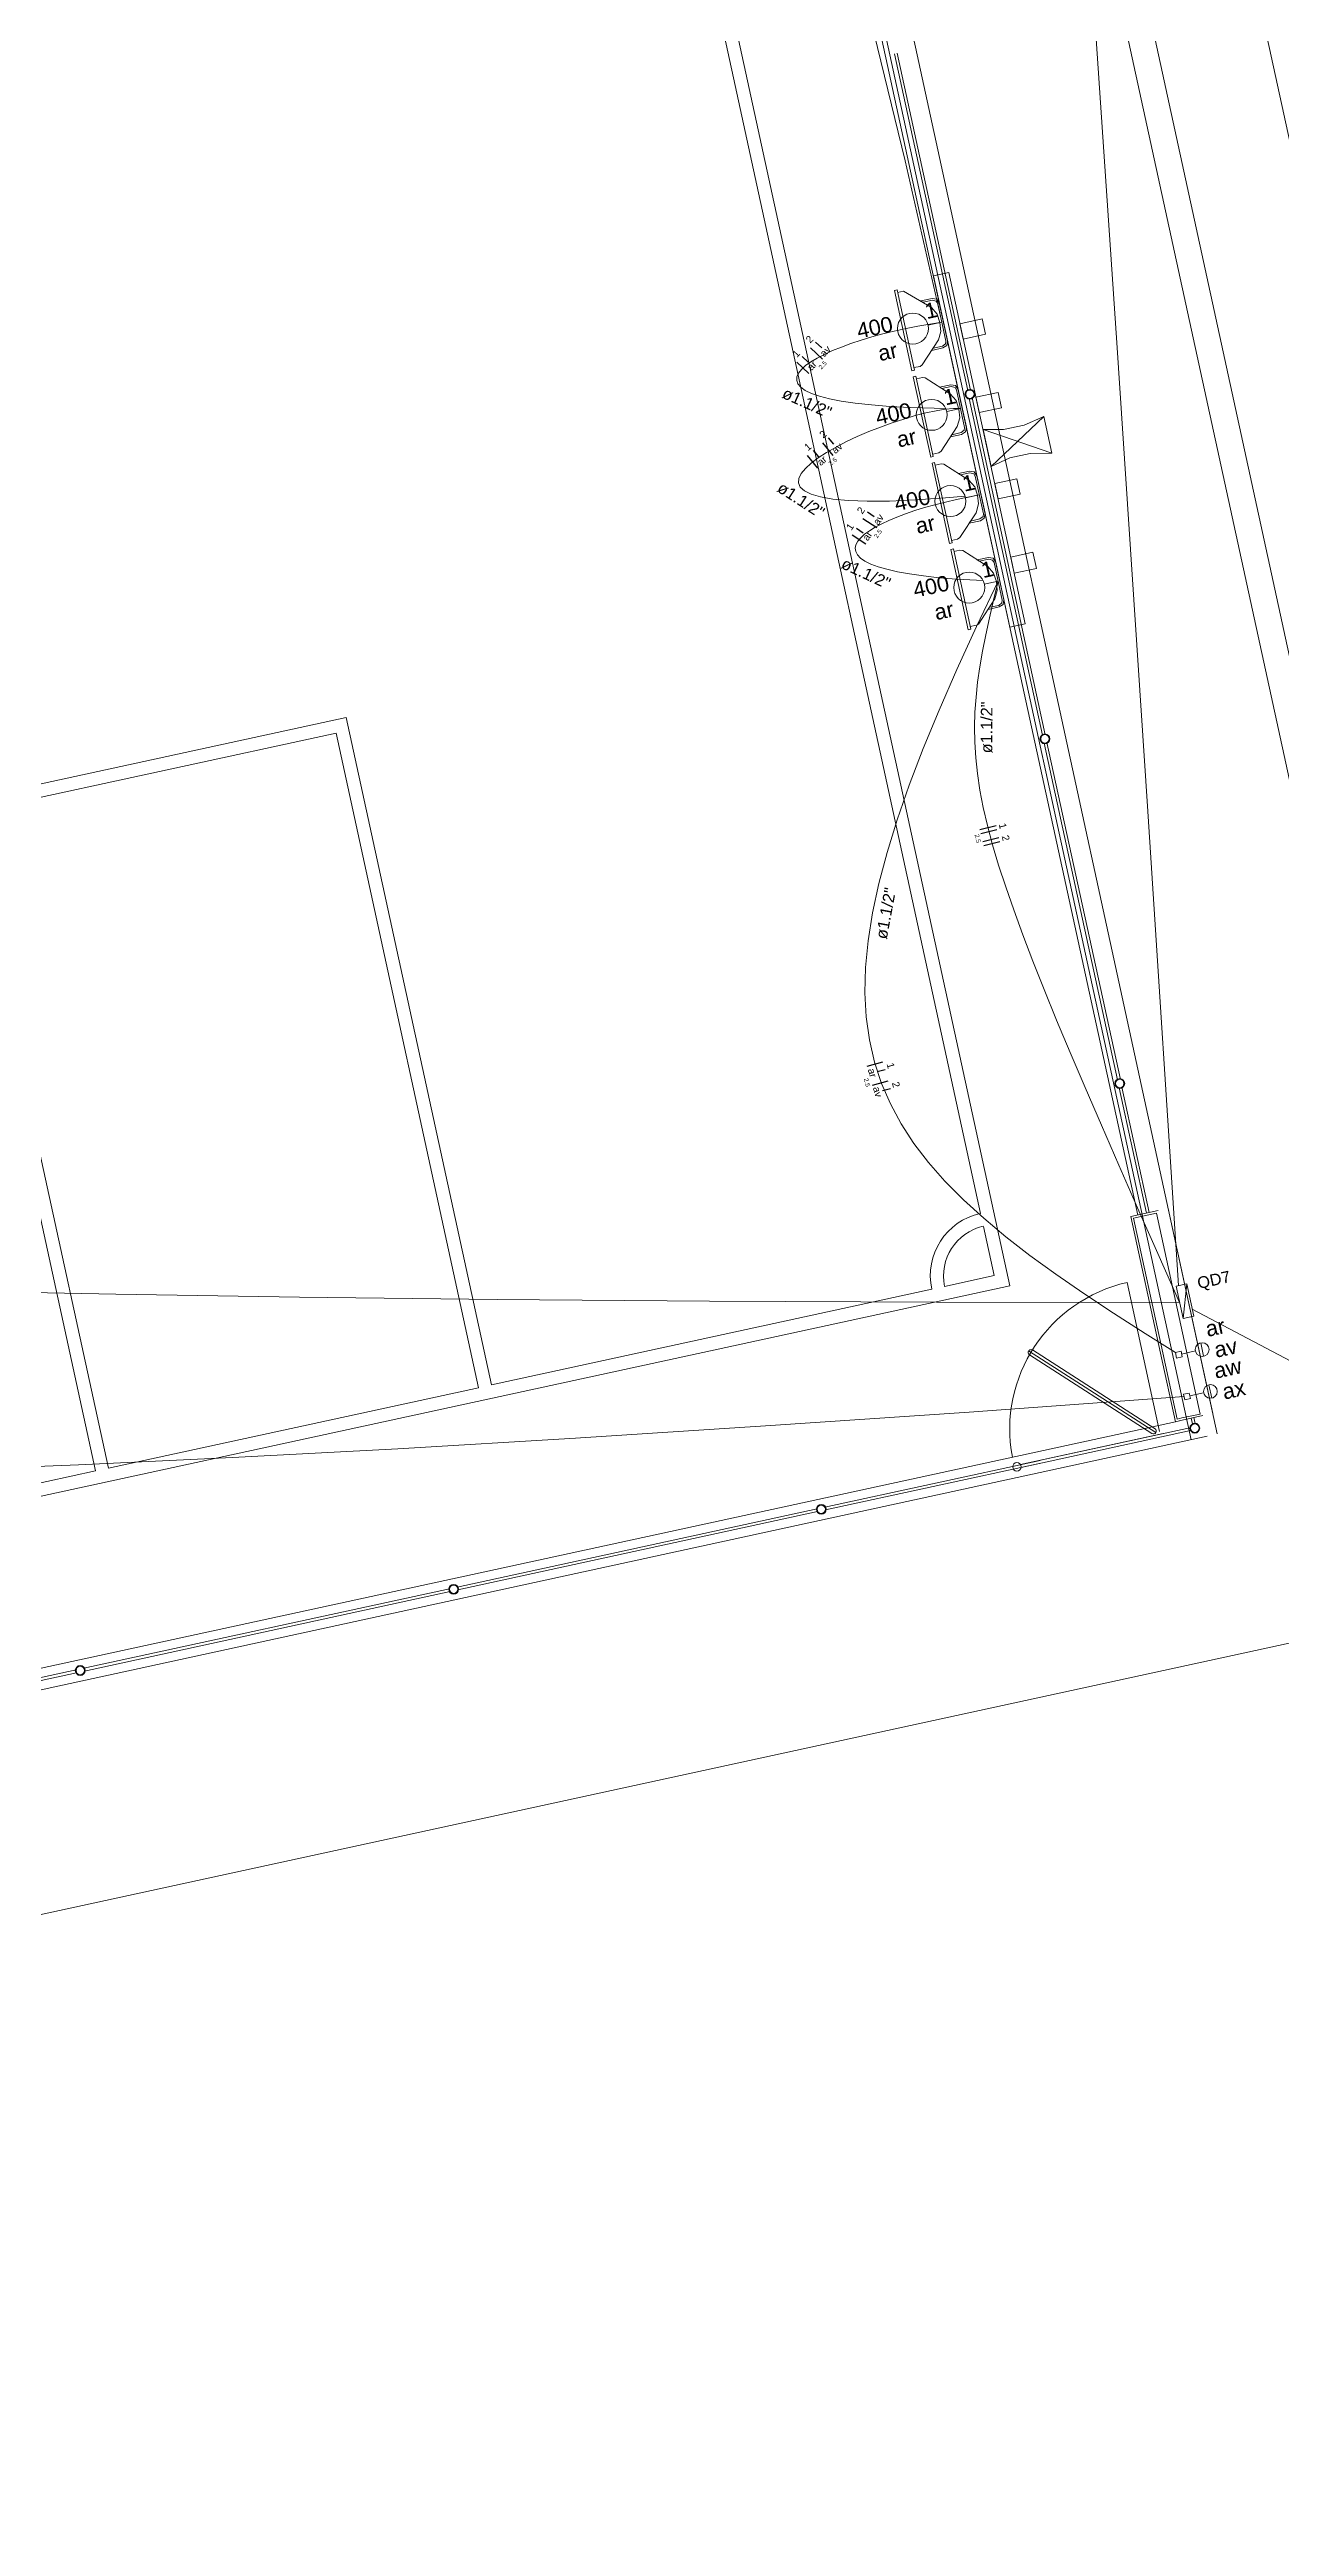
# Model space of a CAD drawing. Header units: millimetres. Extents: x -395 to 1008, y 9 to 692.
# Drawn here: x -99.58 to -88.37, y 46.81 to 69.37 of the extents above; entities that cross this region are included whole.
import ezdxf

# ---------------------------------------------------------------- set-up
doc = ezdxf.new("R2010")
doc.units = ezdxf.units.MM
doc.header["$LTSCALE"] = 0.1
doc.header["$MEASUREMENT"] = 0
for name, color, linetype, lineweight in [('.10 ultra fina', 240, 'Continuous', 5), ('.15', 150, 'Continuous', 15), ('.20', 130, 'Continuous', 5), ('.25', 70, 'Continuous', 5), ('.30', 50, 'Continuous', 5), ('.40 Interno parede', 27, 'Continuous', 5)]:
    doc.layers.add(name, color=color, linetype=linetype, lineweight=lineweight)
doc.styles.add('Arial', font='arial.ttf')

# ---------------------------------------------------------------- blocks, each defined once
blk = doc.blocks.new('eeetet')
at = {"layer": '.10 ultra fina', "color": 240, "lineweight": 5}
for p, q in [((606.539, 115.299), (595.396, 166.541)), ((593.72, 164.13), (604.013, 116.796)), ((593.958, 164.182), (604.25, 116.848)), ((593.742, 163.837), (603.526, 118.842)), ((592.8, 162.17), (602.361, 118.198)), ((600.308, 145.079), (611.592, 93.184)), ((609.617, 106.974), (601.498, 144.315)), ((597.476, 140.1), (602.095, 118.857)), ((601.311, 129.419), (601.978, 126.351)), ((601.335, 129.424), (602.003, 126.356)), ((601.993, 126.28), (602.66, 123.212)), ((602.018, 126.285), (602.685, 123.217)), ((596.228, 123.232), (588.823, 121.622)), ((596.32, 123.375), (590.585, 122.128)), ((597.525, 117.269), (596.228, 123.232)), ((597.642, 117.295), (596.32, 123.375)), ((602.675, 123.141), (603.343, 120.073)), ((602.7, 123.147), (603.368, 120.078)), ((593.443, 119.809), (594.155, 116.537)), ((603.358, 120.002), (603.606, 118.86)), ((603.383, 120.008), (603.631, 118.865)), ((594.038, 116.511), (593.352, 119.666)), ((604.209, 117.034), (603.803, 118.903)), ((602.121, 118.739), (602.218, 118.29)), ((603.712, 118.883), (603.463, 118.829)), ((603.463, 118.829), (603.734, 117.583)), ((603.697, 118.859), (603.487, 118.813)), ((603.487, 118.813), (603.754, 117.588)), ((604.095, 117.03), (603.697, 118.859)), ((602.218, 118.29), (601.768, 118.192)), ((603.726, 116.87), (603.431, 118.228)), ((602.361, 118.198), (577.929, 112.886)), ((601.651, 118.167), (597.642, 117.295)), ((603.691, 116.861), (602.533, 117.605)), ((603.656, 116.853), (602.541, 117.57)), ((603.684, 116.896), (602.568, 117.613)), ((603.734, 117.583), (603.87, 116.96)), ((603.754, 117.588), (603.885, 116.984)), ((594.155, 116.537), (597.525, 117.269)), ((603.87, 116.96), (577.009, 111.12)), ((604.001, 116.904), (602.459, 116.569)), ((602.464, 116.544), (604.006, 116.879)), ((604.006, 116.879), (602.464, 116.544)), ((603.87, 116.96), (603.932, 116.974)), ((603.885, 116.984), (603.928, 116.994)), ((603.932, 116.974), (603.905, 116.968)), ((603.928, 116.994), (604.095, 117.03)), ((603.932, 116.974), (604.119, 117.015)), ((604.013, 116.992), (604.024, 116.94)), ((604.038, 116.997), (604.049, 116.945)), ((604.159, 116.828), (576.862, 110.892)), ((602.459, 116.569), (603.759, 116.851)), ((586.202, 114.807), (594.038, 116.511)), ((602.637, 116.608), (600.678, 116.181)), ((602.643, 116.583), (600.683, 116.156)), ((600.607, 116.166), (597.33, 115.454)), ((600.612, 116.141), (597.336, 115.429)), ((606.773, 115.349), (573.086, 108.025)), ((573.232, 108.056), (606.539, 115.299)), ((597.26, 115.438), (593.93, 114.714)), ((597.265, 115.413), (593.936, 114.689)), ((593.86, 114.699), (590.517, 113.972)), ((593.865, 114.674), (590.523, 113.947))]:
    blk.add_line(p, q, dxfattribs=at)
for points in [[(601.494, 126.536), (601.335, 127.268), (601.312, 127.263), (601.471, 126.531), (601.494, 126.536)], [(601.489, 126.56), (601.544, 126.571), (601.565, 126.584), (601.712, 126.812), (601.735, 126.89), (601.726, 126.97), (601.701, 127.046), (601.648, 127.108), (601.395, 127.256), (601.34, 127.245)], [(602.502, 124.227), (602.362, 124.197), (601.666, 127.397), (601.806, 127.427), (602.502, 124.227)], [(601.654, 127.19), (601.552, 127.168), (601.572, 127.156), (601.657, 127.175), (601.692, 127.166), (601.705, 127.144), (601.779, 126.802), (601.776, 126.777), (601.748, 126.755), (601.663, 126.736), (601.651, 126.717), (601.752, 126.739), (601.787, 126.763), (601.795, 126.805), (601.72, 127.148), (601.696, 127.183), (601.654, 127.19)], [(602.141, 126.864), (601.938, 126.82), (601.908, 126.96), (602.11, 127.004), (602.141, 126.864)], [(601.665, 125.75), (601.506, 126.481), (601.483, 126.476), (601.642, 125.745), (601.665, 125.75)], [(601.66, 125.773), (601.715, 125.785), (601.736, 125.798), (601.883, 126.025), (601.906, 126.104), (601.897, 126.183), (601.872, 126.26), (601.819, 126.321), (601.591, 126.468), (601.566, 126.47), (601.511, 126.458)], [(601.825, 126.404), (601.723, 126.382), (601.742, 126.37), (601.828, 126.389), (601.863, 126.38), (601.876, 126.358), (601.95, 126.016), (601.947, 125.99), (601.919, 125.968), (601.834, 125.949), (601.822, 125.93), (601.923, 125.952), (601.959, 125.976), (601.966, 126.019), (601.891, 126.361), (601.867, 126.397), (601.825, 126.404)], [(602.286, 126.195), (602.084, 126.151), (602.053, 126.291), (602.256, 126.335), (602.286, 126.195)], [(602.67, 126.115), (602.492, 126.036), (602.305, 125.995), (602.118, 125.995), (602.743, 125.78)], [(602.67, 126.115), (602.191, 125.66), (602.361, 125.738), (602.548, 125.779), (602.743, 125.78), (602.67, 126.115)], [(602.118, 125.995), (602.191, 125.66)], [(601.836, 124.963), (601.677, 125.695), (601.654, 125.69), (601.813, 124.958), (601.836, 124.963)], [(601.831, 124.987), (601.886, 124.999), (601.907, 125.012), (602.054, 125.239), (602.077, 125.318), (602.068, 125.397), (602.043, 125.473), (601.99, 125.535), (601.762, 125.681), (601.737, 125.684), (601.682, 125.672)], [(601.996, 125.618), (601.894, 125.596), (601.913, 125.583), (601.999, 125.602), (602.034, 125.593), (602.046, 125.572), (602.121, 125.229), (602.118, 125.204), (602.09, 125.182), (602.005, 125.163), (601.993, 125.144), (602.094, 125.166), (602.129, 125.19), (602.137, 125.233), (602.062, 125.575), (602.038, 125.611), (601.996, 125.618)], [(602.457, 125.408), (602.255, 125.364), (602.224, 125.504), (602.427, 125.548), (602.457, 125.408)], [(602.007, 124.177), (601.848, 124.909), (601.825, 124.904), (601.984, 124.172), (602.007, 124.177)], [(602.002, 124.201), (602.057, 124.213), (602.078, 124.225), (602.225, 124.453), (602.248, 124.531), (602.239, 124.611), (602.214, 124.687), (602.161, 124.748), (601.933, 124.895), (601.908, 124.897), (601.853, 124.886)], [(602.167, 124.832), (602.065, 124.81), (602.084, 124.797), (602.17, 124.816), (602.205, 124.807), (602.218, 124.785), (602.292, 124.443), (602.289, 124.418), (602.261, 124.395), (602.176, 124.377), (602.164, 124.358), (602.265, 124.38), (602.3, 124.404), (602.308, 124.446), (602.233, 124.789), (602.209, 124.824), (602.167, 124.832)], [(602.604, 124.731), (602.402, 124.687), (602.37, 124.835), (602.572, 124.879), (602.604, 124.731)]]:
    blk.add_lwpolyline(points, dxfattribs=at)
for centre, radius in [((601.998, 126.318), 0.0446), ((601.998, 126.318), 0.0382), ((602.681, 123.179), 0.0446), ((602.681, 123.179), 0.0382), ((603.363, 120.04), 0.0446), ((603.363, 120.04), 0.0382), ((604.046, 116.901), 0.0446), ((604.046, 116.901), 0.0446), ((604.046, 116.901), 0.0446), ((604.046, 116.901), 0.0382), ((604.046, 116.901), 0.0382), ((604.046, 116.901), 0.0382), ((604.046, 116.901), 0.0382), ((602.426, 116.549), 0.0382), ((602.426, 116.549), 0.0382), ((600.645, 116.162), 0.0446), ((600.645, 116.162), 0.0382), ((597.298, 115.434), 0.0446), ((597.298, 115.434), 0.0382), ((593.898, 114.694), 0.0446), ((593.898, 114.694), 0.0382)]:
    blk.add_circle(centre, radius, dxfattribs=at)
for centre, radius, start, end in [((602.218, 118.29), 0.58, 102.2675, 192.2675), ((602.218, 118.29), 0.46, 102.2675, 192.2675), ((603.731, 116.891), 1.37, 102.6341, 190.6812), ((602.554, 117.591), 0.0255, 57.2675, 237.2675), ((603.67, 116.874), 0.0255, 237.2675, 57.2675)]:
    blk.add_arc(centre, radius, start, end, dxfattribs=at)

msp = doc.modelspace()

# ---------------------------------------------------------------- linework, layer by layer
at = {"layer": '.15', "color": 150, "lineweight": 15}
for p, q in [((-91.584, 66.859), (-91.458, 66.886)), ((-91.413, 66.073), (-91.287, 66.1)), ((-91.242, 65.287), (-91.116, 65.314)), ((-91.071, 64.5), (-90.945, 64.527)), ((-89.228, 58.128), (-89.325, 58.107)), ((-89.325, 58.107), (-89.261, 57.813)), ((-89.228, 58.128), (-89.261, 57.813)), ((-89.228, 58.128), (-89.164, 57.834)), ((-89.164, 57.834), (-89.261, 57.813)), ((-89.1, 57.591), (-89.074, 57.469)), ((-89.331, 57.504), (-89.279, 57.515)), ((-89.32, 57.452), (-89.331, 57.504)), ((-89.268, 57.463), (-89.32, 57.452)), ((-89.279, 57.515), (-89.268, 57.463)), ((-89.148, 57.517), (-89.274, 57.489)), ((-89.257, 57.123), (-89.205, 57.134)), ((-89.245, 57.071), (-89.257, 57.123)), ((-89.193, 57.083), (-89.245, 57.071)), ((-89.205, 57.134), (-89.193, 57.083)), ((-89.074, 57.136), (-89.199, 57.109)), ((-89.026, 57.21), (-88.999, 57.088))]:
    msp.add_line(p, q, dxfattribs=at)
for centre, radius in [((-91.721, 66.829), 0.141), ((-91.55, 66.043), 0.141), ((-91.379, 65.257), 0.141), ((-91.208, 64.47), 0.141), ((-89.087, 57.53), 0.0625), ((-89.012, 57.149), 0.0625)]:
    msp.add_circle(centre, radius, dxfattribs=at)
at = {"layer": '.20', "color": 130, "lineweight": 20}
for points in [[(-89.303, 58.112), (-89.584, 62.478), (-89.863, 66.698), (-90.131, 70.631), (-90.387, 74.289), (-90.632, 77.681), (-90.865, 80.819), (-91.087, 83.712), (-91.299, 86.373), (-91.499, 88.811), (-91.688, 91.037), (-91.867, 93.062)], [(-91.458, 66.886), (-91.791, 68.356), (-92.137, 69.775)], [(-91.458, 66.886), (-91.567, 66.87), (-91.675, 66.851), (-91.783, 66.829), (-91.89, 66.805), (-91.994, 66.78), (-92.095, 66.752), (-92.192, 66.723), (-92.285, 66.692), (-92.372, 66.66), (-92.453, 66.628), (-92.526, 66.594), (-92.592, 66.56), (-92.65, 66.526), (-92.697, 66.491), (-92.735, 66.457), (-92.761, 66.423), (-92.776, 66.39), (-92.778, 66.357), (-92.767, 66.325), (-92.741, 66.295), (-92.701, 66.266), (-92.644, 66.238), (-92.571, 66.213), (-92.481, 66.189), (-92.373, 66.168), (-92.245, 66.149), (-92.098, 66.133), (-91.93, 66.12), (-91.741, 66.11), (-91.422, 66.102)], [(-91.287, 66.1), (-91.351, 66.101), (-91.426, 66.094), (-91.51, 66.081), (-91.603, 66.061), (-91.701, 66.036), (-91.804, 66.005), (-91.91, 65.971), (-92.017, 65.932), (-92.123, 65.89), (-92.227, 65.845), (-92.326, 65.799), (-92.42, 65.75), (-92.506, 65.701), (-92.582, 65.652), (-92.647, 65.603), (-92.7, 65.555), (-92.738, 65.509), (-92.759, 65.464), (-92.763, 65.423), (-92.747, 65.384), (-92.709, 65.35), (-92.648, 65.32), (-92.562, 65.295), (-92.449, 65.276), (-92.308, 65.263), (-92.137, 65.257), (-91.934, 65.258), (-91.697, 65.268), (-91.425, 65.286), (-91.246, 65.302)], [(-91.116, 65.314), (-91.221, 65.294), (-91.323, 65.273), (-91.423, 65.249), (-91.52, 65.224), (-91.614, 65.198), (-91.703, 65.171), (-91.787, 65.142), (-91.866, 65.112), (-91.939, 65.082), (-92.005, 65.051), (-92.065, 65.019), (-92.117, 64.987), (-92.161, 64.955), (-92.196, 64.923), (-92.223, 64.891), (-92.239, 64.859), (-92.246, 64.828), (-92.241, 64.797), (-92.225, 64.768), (-92.198, 64.739), (-92.158, 64.711), (-92.105, 64.684), (-92.038, 64.659), (-91.957, 64.636), (-91.862, 64.614), (-91.751, 64.594), (-91.625, 64.576), (-91.483, 64.56), (-91.323, 64.547), (-91.082, 64.533)], [(-89.331, 57.503), (-89.605, 57.675), (-89.893, 57.86), (-90.164, 58.04), (-90.418, 58.216), (-90.655, 58.388), (-90.874, 58.558), (-91.076, 58.727), (-91.261, 58.895), (-91.429, 59.064), (-91.579, 59.235), (-91.712, 59.408), (-91.827, 59.585), (-91.926, 59.767), (-92.007, 59.954), (-92.07, 60.148), (-92.117, 60.35), (-92.146, 60.56), (-92.157, 60.78), (-92.152, 61.01), (-92.129, 61.252), (-92.089, 61.507), (-92.031, 61.775), (-91.956, 62.058), (-91.864, 62.356), (-91.754, 62.671), (-91.627, 63.003), (-91.483, 63.354), (-91.321, 63.724), (-91.142, 64.115), (-90.945, 64.527)], [(-89.293, 57.96), (-89.491, 58.404), (-89.675, 58.82), (-89.846, 59.21), (-90.005, 59.575), (-90.153, 59.916), (-90.288, 60.234), (-90.412, 60.531), (-90.526, 60.808), (-90.628, 61.067), (-90.721, 61.308), (-90.803, 61.534), (-90.876, 61.745), (-90.94, 61.942), (-90.995, 62.127), (-91.041, 62.302), (-91.08, 62.467), (-91.11, 62.625), (-91.133, 62.775), (-91.148, 62.92), (-91.157, 63.061), (-91.159, 63.199), (-91.156, 63.335), (-91.146, 63.471), (-91.131, 63.608), (-91.111, 63.748), (-91.086, 63.891), (-91.056, 64.039), (-91.023, 64.194), (-90.986, 64.356), (-90.945, 64.527)], [(-89.293, 57.96), (-91.505, 57.961), (-93.573, 57.97), (-95.505, 57.985), (-97.304, 58.007), (-98.979, 58.034), (-100.534, 58.066)], [(-89.178, 57.899), (-88.28, 57.423)], [(-89.252, 57.101), (-91.208, 56.961), (-93.062, 56.834), (-94.794, 56.723), (-96.41, 56.627), (-97.916, 56.546), (-99.318, 56.48), (-100.623, 56.428)]]:
    msp.add_lwpolyline(points, dxfattribs=at)
at = {"layer": '.25', "color": 70, "lineweight": 25}
for p, q in [((-92.674, 66.523), (-92.728, 66.574)), ((-92.545, 66.551), (-92.654, 66.653)), ((-92.551, 66.654), (-92.606, 66.705)), ((-92.667, 66.42), (-92.777, 66.522)), ((-92.585, 65.557), (-92.681, 65.673)), ((-92.578, 65.66), (-92.626, 65.718)), ((-92.447, 65.672), (-92.542, 65.787)), ((-92.44, 65.775), (-92.488, 65.833)), ((-92.173, 64.965), (-92.235, 65.007)), ((-92.05, 65.014), (-92.175, 65.097)), ((-92.073, 65.114), (-92.135, 65.156)), ((-92.15, 64.865), (-92.275, 64.948)), ((-91.11, 62.266), (-90.964, 62.302)), ((-91.101, 62.229), (-90.955, 62.266)), ((-91.083, 62.157), (-90.937, 62.193)), ((-91.074, 62.12), (-90.928, 62.156)), ((-92.137, 60.11), (-91.993, 60.15)), ((-92.046, 60.062), (-91.974, 60.082)), ((-92.089, 59.937), (-91.945, 59.977)), ((-91.998, 59.889), (-91.926, 59.909))]:
    msp.add_line(p, q, dxfattribs=at)

# ---------------------------------------------------------------- block references
at = {"layer": '.30'}
msp.add_blockref('eeetet', (-693.2, -60.087), dxfattribs=at)

# ---------------------------------------------------------------- texts
at = {"layer": '.40 Interno parede', "color": 27, "line_spacing_factor": 0.9, "style": 'Arial'}
for s, insert, char_height, width, attachment_point, rotation in [('1', (-91.541, 66.926), 0.141, 0.2169, 8, 12.2675), ('400', (-92.053, 66.769), 0.1412, 0.6507, 8, 12.2675), ('1', (-92.76, 66.578), 0.0653, 0.10011, 8, 46.9601), ('2', (-92.638, 66.709), 0.0653, 0.10011, 8, 46.9601), ('av', (-92.494, 66.6), 0.0653, 0.19011, 8, 46.9601), ('ar', (-91.935, 66.548), 0.1412, 0.34677, 8, 12.2675), ('ar', (-92.616, 66.469), 0.0653, 0.16005, 8, 46.9601), ('2.5', (-92.527, 66.482), 0.0406, 0.15292, 8, 46.9601), ('ø1.1/2"', (-92.707, 66.103), 0.1059, 0.92508, 8, 335.897), ('400', (-91.882, 65.983), 0.1412, 0.6507, 8, 12.2675), ('1', (-91.37, 66.14), 0.141, 0.2169, 8, 12.2675), ('2', (-92.519, 65.841), 0.0653, 0.10011, 8, 39.569), ('ar', (-91.764, 65.762), 0.1412, 0.34677, 8, 12.2675), ('1', (-92.657, 65.727), 0.0653, 0.10011, 8, 39.569), ('ar', (-92.528, 65.6), 0.0653, 0.16005, 8, 39.569), ('2.5', (-92.437, 65.601), 0.0406, 0.15292, 8, 39.569), ('av', (-92.39, 65.714), 0.0653, 0.19011, 8, 39.569), ('1', (-91.199, 65.354), 0.141, 0.2169, 8, 12.2675), ('ø1.1/2"', (-92.769, 65.221), 0.1059, 0.92508, 8, 327.1537), ('2', (-92.167, 65.155), 0.0653, 0.10011, 8, 56.1389), ('400', (-91.711, 65.197), 0.1412, 0.6507, 8, 12.2675), ('1', (-92.267, 65.006), 0.0653, 0.10011, 8, 56.1389), ('ar', (-92.108, 64.922), 0.0653, 0.16005, 8, 56.1389), ('av', (-92.007, 65.071), 0.0653, 0.19011, 8, 56.1389), ('2.5', (-92.021, 64.949), 0.0406, 0.15292, 8, 56.1389), ('ar', (-91.593, 64.975), 0.1412, 0.34677, 8, 12.2675), ('ø1.1/2"', (-92.171, 64.549), 0.1059, 0.92508, 8, 335.0547), ('400', (-91.54, 64.41), 0.1412, 0.6507, 8, 12.2675), ('1', (-91.028, 64.567), 0.141, 0.2169, 8, 12.2675), ('ar', (-91.422, 64.189), 0.1412, 0.34677, 8, 12.2675), ('ø1.1/2"', (-90.994, 63.196), 0.1059, 0.92508, 8, 89.7142), ('1', (-90.934, 62.29), 0.0653, 0.10011, 8, 283.9584), ('2.5', (-91.15, 62.179), 0.0406, 0.15292, 8, 283.9584), ('2', (-90.907, 62.181), 0.0653, 0.10011, 8, 283.9584), ('ø1.1/2"', (-91.913, 61.493), 0.1059, 0.92508, 8, 79.401), ('ar', (-92.122, 60.041), 0.0653, 0.16005, 8, 285.534), ('1', (-91.954, 60.107), 0.0653, 0.10011, 8, 285.534), ('2.5', (-92.158, 59.957), 0.0406, 0.15292, 8, 285.534), ('av', (-92.074, 59.868), 0.0653, 0.19011, 8, 285.534), ('2', (-91.906, 59.934), 0.0653, 0.10011, 8, 285.534), ('QD7', (-89.112, 58.053), 0.1059, 0.59628, 7, 12.2675), ('ar', (-89.038, 57.643), 0.1412, 0.34677, 7, 12.2675), ('av', (-88.959, 57.453), 0.1412, 0.4119, 7, 12.2675), ('aw', (-88.963, 57.262), 0.1412, 0.49854, 7, 12.2675), ('ax', (-88.885, 57.072), 0.1412, 0.4119, 7, 12.2675)]:
    msp.add_mtext(s, dxfattribs=dict(at, insert=insert, char_height=char_height, width=width, attachment_point=attachment_point, rotation=rotation))

doc.saveas('drawing.dxf')
